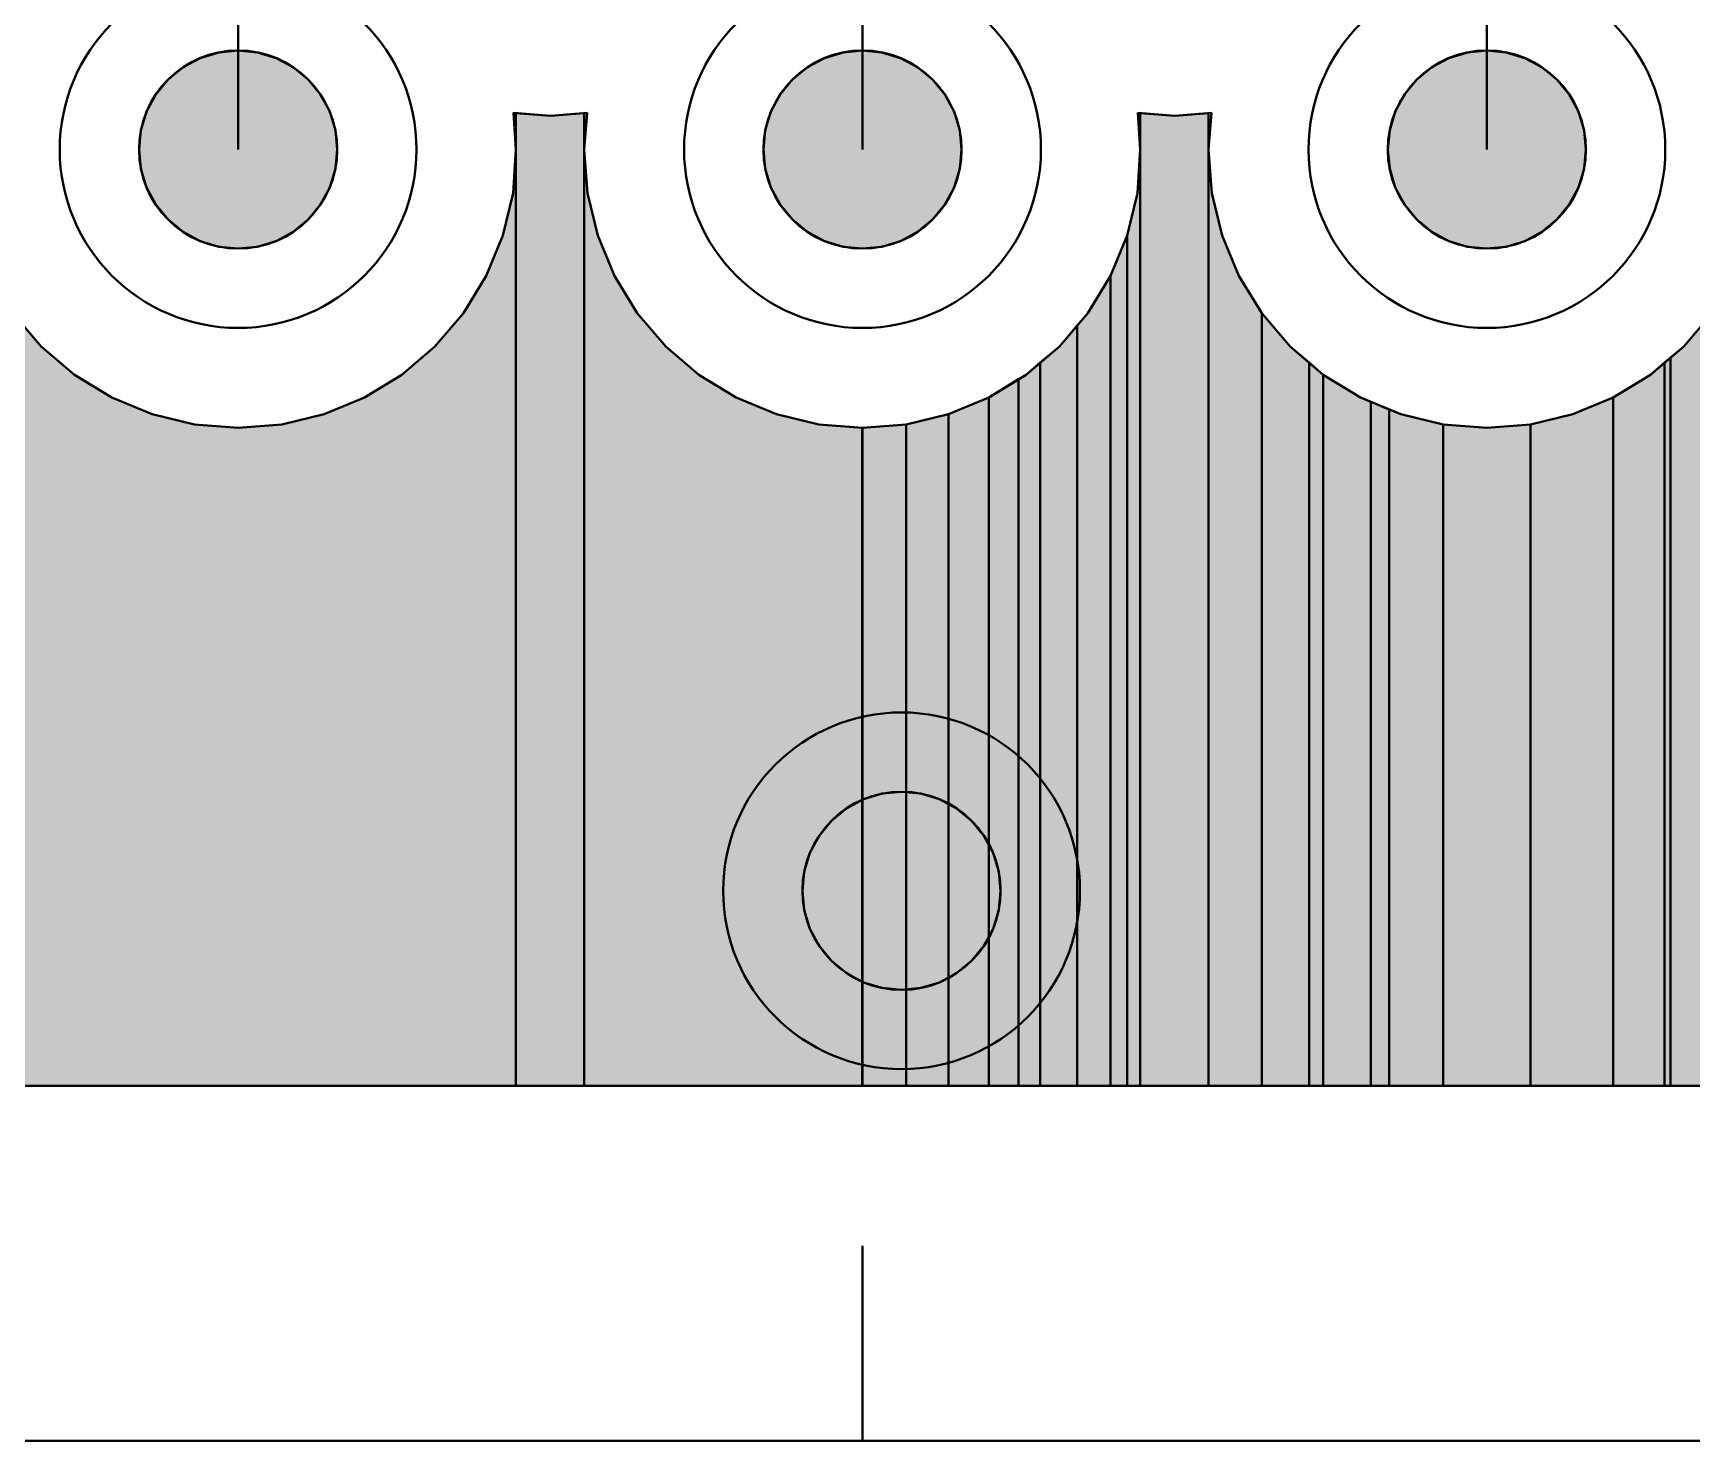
# Model space of a CAD drawing. Header units: millimetres. Extents: x 3.5 to 53, y 2.8 to 30.3.
# Drawn here: x 26.095 to 30.346, y 2.817 to 6.426 of the extents above; entities that cross this region are included whole.
import ezdxf

# ---------------------------------------------------------------- set-up
doc = ezdxf.new("R2010")
doc.units = ezdxf.units.MM
for name, color, linetype in [('bottom_copper', 7, 'Continuous'), ('bottom_silk', 7, 'Continuous'), ('drill_plated', 7, 'Continuous'), ('outline', 7, 'Continuous'), ('top_copper', 7, 'Continuous'), ('top_silk', 7, 'Continuous')]:
    doc.layers.add(name, color=color, linetype=linetype)

# ---------------------------------------------------------------- blocks, each defined once
blk = doc.blocks.new('Block3177')
at = {"layer": 'bottom_copper', "lineweight": 40}
for points in [[(0.5996, 2.4), (0.594, 2.494), (0.5996, 2.4936), (0.5996, 2.4)], [(0.775, 0), (0.5996, 0), (0.5996, 2.4936), (0.6884, 2.4866), (0.775, 2.4934), (0.775, 0)], [(0.775, 2.4), (0.775, 2.4934), (0.7824, 2.494), (0.775, 2.4)], [(0.5996, 0), (0.524, 0), (0.524, 2.0761), (0.5669, 2.1795), (0.593, 2.2884), (0.5996, 2.4), (0.5996, 0)], [(0.9113, 0), (0.775, 0), (0.775, 2.4), (0.7838, 2.2884), (0.8099, 2.1795), (0.8528, 2.0761), (0.9113, 1.9807), (0.9113, 0)], [(0.524, 0), (0.3439, 0), (0.3439, 1.8538), (0.3928, 1.8956), (0.4655, 1.9807), (0.524, 2.0761), (0.524, 0)], [(2.124, 0), (1.9439, 0), (1.9439, 1.8538), (1.9928, 1.8956), (2.0655, 1.9807), (2.124, 2.0761), (2.124, 0)], [(1.0329, 0), (0.9113, 0), (0.9113, 1.9807), (0.984, 1.8956), (1.0329, 1.8538), (1.0329, 0)], [(0.3439, 0), (0.2123, 0), (0.2123, 1.7644), (0.3077, 1.8229), (0.3439, 1.8538), (0.3439, 0)], [(1.1906, 0), (1.0329, 0), (1.0329, 1.8538), (1.0691, 1.8229), (1.1645, 1.7644), (1.1906, 1.7536), (1.1906, 0)], [(1.9439, 0), (1.8123, 0), (1.8123, 1.7644), (1.9077, 1.8229), (1.9439, 1.8538), (1.9439, 0)], [(0.2123, 0), (0, 0), (0, 1.6954), (0.1089, 1.7215), (0.2123, 1.7644), (0.2123, 0)], [(1.3768, 0), (1.1906, 0), (1.1906, 1.7536), (1.2679, 1.7215), (1.3768, 1.6954), (1.3768, 0)], [(1.8123, 0), (1.6, 0), (1.6, 1.6954), (1.7089, 1.7215), (1.8123, 1.7644), (1.8123, 0)], [(0, 0), (-0.1127, 0), (-0.1127, 1.6867), (-0.1116, 1.6866), (0, 1.6954), (0, 0)], [(1.6, 0), (1.3768, 0), (1.3768, 1.6954), (1.4884, 1.6866), (1.6, 1.6954), (1.6, 0)]]:
    blk.add_hatch(color=7, dxfattribs=at).paths.add_polyline_path(points, flags=0)
at = {"layer": 'bottom_copper', "color": 7, "lineweight": 40}
for points in [[(0.5996, 2.4), (0.594, 2.494), (0.5996, 2.4936), (0.5996, 2.4)], [(0.775, 0), (0.5996, 0), (0.5996, 2.4936), (0.6884, 2.4866), (0.775, 2.4934), (0.775, 0)], [(0.775, 2.4), (0.775, 2.4934), (0.7824, 2.494), (0.775, 2.4)], [(0.5996, 0), (0.524, 0), (0.524, 2.0761), (0.5669, 2.1795), (0.593, 2.2884), (0.5996, 2.4), (0.5996, 0)], [(0.9113, 0), (0.775, 0), (0.775, 2.4), (0.7838, 2.2884), (0.8099, 2.1795), (0.8528, 2.0761), (0.9113, 1.9807), (0.9113, 0)], [(0.524, 0), (0.3439, 0), (0.3439, 1.8538), (0.3928, 1.8956), (0.4655, 1.9807), (0.524, 2.0761), (0.524, 0)], [(2.124, 0), (1.9439, 0), (1.9439, 1.8538), (1.9928, 1.8956), (2.0655, 1.9807), (2.124, 2.0761), (2.124, 0)], [(1.0329, 0), (0.9113, 0), (0.9113, 1.9807), (0.984, 1.8956), (1.0329, 1.8538), (1.0329, 0)], [(0.3439, 0), (0.2123, 0), (0.2123, 1.7644), (0.3077, 1.8229), (0.3439, 1.8538), (0.3439, 0)], [(1.1906, 0), (1.0329, 0), (1.0329, 1.8538), (1.0691, 1.8229), (1.1645, 1.7644), (1.1906, 1.7536), (1.1906, 0)], [(1.9439, 0), (1.8123, 0), (1.8123, 1.7644), (1.9077, 1.8229), (1.9439, 1.8538), (1.9439, 0)], [(0.2123, 0), (0, 0), (0, 1.6954), (0.1089, 1.7215), (0.2123, 1.7644), (0.2123, 0)], [(1.3768, 0), (1.1906, 0), (1.1906, 1.7536), (1.2679, 1.7215), (1.3768, 1.6954), (1.3768, 0)], [(1.8123, 0), (1.6, 0), (1.6, 1.6954), (1.7089, 1.7215), (1.8123, 1.7644), (1.8123, 0)], [(0, 0), (-0.1127, 0), (-0.1127, 1.6867), (-0.1116, 1.6866), (0, 1.6954), (0, 0)], [(1.6, 0), (1.3768, 0), (1.3768, 1.6954), (1.4884, 1.6866), (1.6, 1.6954), (1.6, 0)]]:
    blk.add_lwpolyline(points, close=True, dxfattribs=at)
blk = doc.blocks.new('Block3864')
at = {"layer": 'bottom_copper', "lineweight": 40}
for points in [[(0, 2.4), (-0.0056, 2.494), (0, 2.4936), (0, 2.4)], [(0.1754, 0), (0, 0), (0, 2.4936), (0.0887, 2.4866), (0.1754, 2.4934), (0.1754, 0)], [(0.1754, 2.4), (0.1754, 2.4934), (0.1828, 2.494), (0.1754, 2.4)], [(1.6, 2.4), (1.5944, 2.494), (1.6, 2.4936), (1.6, 2.4)], [(1.7754, 0), (1.6, 0), (1.6, 2.4936), (1.6889, 2.4866), (1.7754, 2.4934), (1.7754, 0)], [(1.7754, 2.4), (1.7754, 2.4934), (1.7828, 2.494), (1.7754, 2.4)], [(0, 0), (-1.4112, 0), (-1.4112, 2.2692), (-1.3897, 2.1795), (-1.3468, 2.0761), (-1.2883, 1.9807), (-1.2156, 1.8956), (-1.1305, 1.8229), (-1.0351, 1.7644), (-0.9317, 1.7215), (-0.8228, 1.6954), (-0.7112, 1.6866), (-0.5996, 1.6954), (-0.4907, 1.7215), (-0.3873, 1.7644), (-0.2919, 1.8229), (-0.2068, 1.8956), (-0.1341, 1.9807), (-0.0756, 2.0761), (-0.0327, 2.1795), (-0.0066, 2.2884), (0, 2.4), (0, 0)], [(1.6, 0), (0.1754, 0), (0.1754, 2.4), (0.1842, 2.2884), (0.2103, 2.1795), (0.2532, 2.0761), (0.3117, 1.9807), (0.3844, 1.8956), (0.4695, 1.8229), (0.5649, 1.7644), (0.6683, 1.7215), (0.7772, 1.6954), (0.8888, 1.6866), (1.0004, 1.6954), (1.1093, 1.7215), (1.2127, 1.7644), (1.3081, 1.8229), (1.3932, 1.8956), (1.4659, 1.9807), (1.5244, 2.0761), (1.5673, 2.1795), (1.5934, 2.2884), (1.6, 2.4), (1.6, 0)], [(2.4877, 0), (1.7754, 0), (1.7754, 2.4), (1.7842, 2.2884), (1.8103, 2.1795), (1.8532, 2.0761), (1.9117, 1.9807), (1.9844, 1.8956), (2.0695, 1.8229), (2.1649, 1.7644), (2.2683, 1.7215), (2.3772, 1.6954), (2.4877, 1.6867), (2.4877, 0)]]:
    blk.add_hatch(color=7, dxfattribs=at).paths.add_polyline_path(points, flags=0)
at = {"layer": 'bottom_copper', "color": 7, "lineweight": 40}
for points in [[(0, 2.4), (-0.0056, 2.494), (0, 2.4936), (0, 2.4)], [(0.1754, 0), (0, 0), (0, 2.4936), (0.0887, 2.4866), (0.1754, 2.4934), (0.1754, 0)], [(0.1754, 2.4), (0.1754, 2.4934), (0.1828, 2.494), (0.1754, 2.4)], [(1.6, 2.4), (1.5944, 2.494), (1.6, 2.4936), (1.6, 2.4)], [(1.7754, 0), (1.6, 0), (1.6, 2.4936), (1.6889, 2.4866), (1.7754, 2.4934), (1.7754, 0)], [(1.7754, 2.4), (1.7754, 2.4934), (1.7828, 2.494), (1.7754, 2.4)], [(0, 0), (-1.4112, 0), (-1.4112, 2.2692), (-1.3897, 2.1795), (-1.3468, 2.0761), (-1.2883, 1.9807), (-1.2156, 1.8956), (-1.1305, 1.8229), (-1.0351, 1.7644), (-0.9317, 1.7215), (-0.8228, 1.6954), (-0.7112, 1.6866), (-0.5996, 1.6954), (-0.4907, 1.7215), (-0.3873, 1.7644), (-0.2919, 1.8229), (-0.2068, 1.8956), (-0.1341, 1.9807), (-0.0756, 2.0761), (-0.0327, 2.1795), (-0.0066, 2.2884), (0, 2.4), (0, 0)], [(1.6, 0), (0.1754, 0), (0.1754, 2.4), (0.1842, 2.2884), (0.2103, 2.1795), (0.2532, 2.0761), (0.3117, 1.9807), (0.3844, 1.8956), (0.4695, 1.8229), (0.5649, 1.7644), (0.6683, 1.7215), (0.7772, 1.6954), (0.8888, 1.6866), (1.0004, 1.6954), (1.1093, 1.7215), (1.2127, 1.7644), (1.3081, 1.8229), (1.3932, 1.8956), (1.4659, 1.9807), (1.5244, 2.0761), (1.5673, 2.1795), (1.5934, 2.2884), (1.6, 2.4), (1.6, 0)], [(2.4877, 0), (1.7754, 0), (1.7754, 2.4), (1.7842, 2.2884), (1.8103, 2.1795), (1.8532, 2.0761), (1.9117, 1.9807), (1.9844, 1.8956), (2.0695, 1.8229), (2.1649, 1.7644), (2.2683, 1.7215), (2.3772, 1.6954), (2.4877, 1.6867), (2.4877, 0)]]:
    blk.add_lwpolyline(points, close=True, dxfattribs=at)
blk = doc.blocks.new('Block15967')
at = {"layer": 'top_copper', "lineweight": 40}
for points in [[(0.4907, 2.4), (0.4851, 2.494), (0.4907, 2.4936), (0.4907, 2.4)], [(0.6661, 0), (0.4907, 0), (0.4907, 2.4936), (0.5795, 2.4866), (0.6661, 2.4934), (0.6661, 0)], [(0.6661, 2.4), (0.6661, 2.4934), (0.6735, 2.494), (0.6661, 2.4)], [(0.4907, 0), (0.458, 0), (0.458, 2.1795), (0.4841, 2.2884), (0.4907, 2.4), (0.4907, 0)], [(0.8024, 0), (0.6661, 0), (0.6661, 2.4), (0.6749, 2.2884), (0.701, 2.1795), (0.7439, 2.0761), (0.8024, 1.9807), (0.8024, 0)], [(0.458, 0), (0.3295, 0), (0.3295, 1.949), (0.3566, 1.9807), (0.4151, 2.0761), (0.458, 2.1795), (0.458, 0)], [(2.0151, 0), (1.8498, 0), (1.8498, 1.8665), (1.8839, 1.8956), (1.9566, 1.9807), (2.0151, 2.0761), (2.0151, 0)], [(0.9602, 0), (0.8024, 0), (0.8024, 1.9807), (0.8751, 1.8956), (0.9602, 1.8229), (0.9602, 0)], [(0.3295, 0), (0.1795, 0), (0.1795, 1.8111), (0.1988, 1.8229), (0.2839, 1.8956), (0.3295, 1.949), (0.3295, 0)], [(1.8498, 0), (1.7034, 0), (1.7034, 1.7644), (1.7988, 1.8229), (1.8498, 1.8665), (1.8498, 0)], [(0.1795, 0), (0, 0), (0, 1.7215), (0.1034, 1.7644), (0.1795, 1.8111), (0.1795, 0)], [(1.1295, 0), (0.9602, 0), (0.9602, 1.8229), (1.0556, 1.7644), (1.1295, 1.7337), (1.1295, 0)], [(1.7034, 0), (1.4911, 0), (1.4911, 1.6954), (1.6, 1.7215), (1.7034, 1.7644), (1.7034, 0)], [(0, 0), (-0.2205, 0), (-0.2205, 1.6866), (-0.1089, 1.6954), (0, 1.7215), (0, 0)], [(1.2679, 0), (1.1295, 0), (1.1295, 1.7337), (1.159, 1.7215), (1.2679, 1.6954), (1.2679, 0)], [(1.4911, 0), (1.2679, 0), (1.2679, 1.6954), (1.3795, 1.6866), (1.4911, 1.6954), (1.4911, 0)]]:
    blk.add_hatch(color=7, dxfattribs=at).paths.add_polyline_path(points, flags=0)
at = {"layer": 'top_copper', "color": 7, "lineweight": 40}
for points in [[(0.4907, 2.4), (0.4851, 2.494), (0.4907, 2.4936), (0.4907, 2.4)], [(0.6661, 0), (0.4907, 0), (0.4907, 2.4936), (0.5795, 2.4866), (0.6661, 2.4934), (0.6661, 0)], [(0.6661, 2.4), (0.6661, 2.4934), (0.6735, 2.494), (0.6661, 2.4)], [(0.4907, 0), (0.458, 0), (0.458, 2.1795), (0.4841, 2.2884), (0.4907, 2.4), (0.4907, 0)], [(0.8024, 0), (0.6661, 0), (0.6661, 2.4), (0.6749, 2.2884), (0.701, 2.1795), (0.7439, 2.0761), (0.8024, 1.9807), (0.8024, 0)], [(0.458, 0), (0.3295, 0), (0.3295, 1.949), (0.3566, 1.9807), (0.4151, 2.0761), (0.458, 2.1795), (0.458, 0)], [(2.0151, 0), (1.8498, 0), (1.8498, 1.8665), (1.8839, 1.8956), (1.9566, 1.9807), (2.0151, 2.0761), (2.0151, 0)], [(0.9602, 0), (0.8024, 0), (0.8024, 1.9807), (0.8751, 1.8956), (0.9602, 1.8229), (0.9602, 0)], [(0.3295, 0), (0.1795, 0), (0.1795, 1.8111), (0.1988, 1.8229), (0.2839, 1.8956), (0.3295, 1.949), (0.3295, 0)], [(1.8498, 0), (1.7034, 0), (1.7034, 1.7644), (1.7988, 1.8229), (1.8498, 1.8665), (1.8498, 0)], [(0.1795, 0), (0, 0), (0, 1.7215), (0.1034, 1.7644), (0.1795, 1.8111), (0.1795, 0)], [(1.1295, 0), (0.9602, 0), (0.9602, 1.8229), (1.0556, 1.7644), (1.1295, 1.7337), (1.1295, 0)], [(1.7034, 0), (1.4911, 0), (1.4911, 1.6954), (1.6, 1.7215), (1.7034, 1.7644), (1.7034, 0)], [(0, 0), (-0.2205, 0), (-0.2205, 1.6866), (-0.1089, 1.6954), (0, 1.7215), (0, 0)], [(1.2679, 0), (1.1295, 0), (1.1295, 1.7337), (1.159, 1.7215), (1.2679, 1.6954), (1.2679, 0)], [(1.4911, 0), (1.2679, 0), (1.2679, 1.6954), (1.3795, 1.6866), (1.4911, 1.6954), (1.4911, 0)]]:
    blk.add_lwpolyline(points, close=True, dxfattribs=at)
blk = doc.blocks.new('Block16600')
at = {"layer": 'top_copper', "lineweight": 40}
for points in [[(0, 2.4), (-0.0056, 2.494), (0, 2.4936), (0, 2.4)], [(0.1754, 0), (0, 0), (0, 2.4936), (0.0887, 2.4866), (0.1754, 2.4934), (0.1754, 0)], [(0.1754, 2.4), (0.1754, 2.4934), (0.1828, 2.494), (0.1754, 2.4)], [(1.6, 2.4), (1.5944, 2.494), (1.6, 2.4936), (1.6, 2.4)], [(1.7754, 0), (1.6, 0), (1.6, 2.4936), (1.6889, 2.4866), (1.7754, 2.4934), (1.7754, 0)], [(1.7754, 2.4), (1.7754, 2.4934), (1.7828, 2.494), (1.7754, 2.4)], [(0, 0), (-1.4112, 0), (-1.4112, 2.2692), (-1.3897, 2.1795), (-1.3468, 2.0761), (-1.2883, 1.9807), (-1.2156, 1.8956), (-1.1305, 1.8229), (-1.0351, 1.7644), (-0.9317, 1.7215), (-0.8228, 1.6954), (-0.7112, 1.6866), (-0.5996, 1.6954), (-0.4907, 1.7215), (-0.3873, 1.7644), (-0.2919, 1.8229), (-0.2068, 1.8956), (-0.1341, 1.9807), (-0.0756, 2.0761), (-0.0327, 2.1795), (-0.0066, 2.2884), (0, 2.4), (0, 0)], [(1.6, 0), (0.1754, 0), (0.1754, 2.4), (0.1842, 2.2884), (0.2103, 2.1795), (0.2532, 2.0761), (0.3117, 1.9807), (0.3844, 1.8956), (0.4695, 1.8229), (0.5649, 1.7644), (0.6683, 1.7215), (0.7772, 1.6954), (0.8888, 1.6866), (1.0004, 1.6954), (1.1093, 1.7215), (1.2127, 1.7644), (1.3081, 1.8229), (1.3932, 1.8956), (1.4659, 1.9807), (1.5244, 2.0761), (1.5673, 2.1795), (1.5934, 2.2884), (1.6, 2.4), (1.6, 0)], [(2.4888, 0), (1.7754, 0), (1.7754, 2.4), (1.7842, 2.2884), (1.8103, 2.1795), (1.8532, 2.0761), (1.9117, 1.9807), (1.9844, 1.8956), (2.0695, 1.8229), (2.1649, 1.7644), (2.2683, 1.7215), (2.3772, 1.6954), (2.4888, 1.6866), (2.4888, 0)]]:
    blk.add_hatch(color=7, dxfattribs=at).paths.add_polyline_path(points, flags=0)
at = {"layer": 'top_copper', "color": 7, "lineweight": 40}
for points in [[(0, 2.4), (-0.0056, 2.494), (0, 2.4936), (0, 2.4)], [(0.1754, 0), (0, 0), (0, 2.4936), (0.0887, 2.4866), (0.1754, 2.4934), (0.1754, 0)], [(0.1754, 2.4), (0.1754, 2.4934), (0.1828, 2.494), (0.1754, 2.4)], [(1.6, 2.4), (1.5944, 2.494), (1.6, 2.4936), (1.6, 2.4)], [(1.7754, 0), (1.6, 0), (1.6, 2.4936), (1.6889, 2.4866), (1.7754, 2.4934), (1.7754, 0)], [(1.7754, 2.4), (1.7754, 2.4934), (1.7828, 2.494), (1.7754, 2.4)], [(0, 0), (-1.4112, 0), (-1.4112, 2.2692), (-1.3897, 2.1795), (-1.3468, 2.0761), (-1.2883, 1.9807), (-1.2156, 1.8956), (-1.1305, 1.8229), (-1.0351, 1.7644), (-0.9317, 1.7215), (-0.8228, 1.6954), (-0.7112, 1.6866), (-0.5996, 1.6954), (-0.4907, 1.7215), (-0.3873, 1.7644), (-0.2919, 1.8229), (-0.2068, 1.8956), (-0.1341, 1.9807), (-0.0756, 2.0761), (-0.0327, 2.1795), (-0.0066, 2.2884), (0, 2.4), (0, 0)], [(1.6, 0), (0.1754, 0), (0.1754, 2.4), (0.1842, 2.2884), (0.2103, 2.1795), (0.2532, 2.0761), (0.3117, 1.9807), (0.3844, 1.8956), (0.4695, 1.8229), (0.5649, 1.7644), (0.6683, 1.7215), (0.7772, 1.6954), (0.8888, 1.6866), (1.0004, 1.6954), (1.1093, 1.7215), (1.2127, 1.7644), (1.3081, 1.8229), (1.3932, 1.8956), (1.4659, 1.9807), (1.5244, 2.0761), (1.5673, 2.1795), (1.5934, 2.2884), (1.6, 2.4), (1.6, 0)], [(2.4888, 0), (1.7754, 0), (1.7754, 2.4), (1.7842, 2.2884), (1.8103, 2.1795), (1.8532, 2.0761), (1.9117, 1.9807), (1.9844, 1.8956), (2.0695, 1.8229), (2.1649, 1.7644), (2.2683, 1.7215), (2.3772, 1.6954), (2.4888, 1.6866), (2.4888, 0)]]:
    blk.add_lwpolyline(points, close=True, dxfattribs=at)

msp = doc.modelspace()

# ---------------------------------------------------------------- hatches: boundary and pattern name
at = {"layer": 'bottom_copper', "lineweight": 40}
for points in [[(26.8694, 6.0775), (26.855, 6.0299), (26.8315, 5.986), (26.7999, 5.9475), (26.7614, 5.9159), (26.7175, 5.8924), (26.6699, 5.878), (26.6203, 5.8731), (26.5707, 5.878), (26.5231, 5.8924), (26.4792, 5.9159), (26.4407, 5.9475), (26.4091, 5.986), (26.3856, 6.0299), (26.3712, 6.0775), (26.3663, 6.1271), (26.3712, 6.1767), (26.3856, 6.2243), (26.4091, 6.2682), (26.4407, 6.3067), (26.4792, 6.3383), (26.5231, 6.3618), (26.5707, 6.3762), (26.6203, 6.3811), (26.6699, 6.3762), (26.7175, 6.3618), (26.7614, 6.3383), (26.7999, 6.3067), (26.8315, 6.2682), (26.855, 6.2243), (26.8694, 6.1767), (26.8743, 6.1271), (26.8694, 6.0775)], [(28.4694, 6.0775), (28.455, 6.0299), (28.4315, 5.986), (28.3999, 5.9475), (28.3614, 5.9159), (28.3175, 5.8924), (28.2699, 5.878), (28.2203, 5.8731), (28.1707, 5.878), (28.1231, 5.8924), (28.0792, 5.9159), (28.0407, 5.9475), (28.0091, 5.986), (27.9856, 6.0299), (27.9712, 6.0775), (27.9663, 6.1271), (27.9712, 6.1767), (27.9856, 6.2243), (28.0091, 6.2682), (28.0407, 6.3067), (28.0792, 6.3383), (28.1231, 6.3618), (28.1707, 6.3762), (28.2203, 6.3811), (28.2699, 6.3762), (28.3175, 6.3618), (28.3614, 6.3383), (28.3999, 6.3067), (28.4315, 6.2682), (28.455, 6.2243), (28.4694, 6.1767), (28.4743, 6.1271), (28.4694, 6.0775)], [(30.0694, 6.0775), (30.055, 6.0299), (30.0315, 5.986), (29.9999, 5.9475), (29.9614, 5.9159), (29.9175, 5.8924), (29.8699, 5.878), (29.8203, 5.8731), (29.7707, 5.878), (29.7231, 5.8924), (29.6792, 5.9159), (29.6407, 5.9475), (29.6091, 5.986), (29.5856, 6.0299), (29.5712, 6.0775), (29.5663, 6.1271), (29.5712, 6.1767), (29.5856, 6.2243), (29.6091, 6.2682), (29.6407, 6.3067), (29.6792, 6.3383), (29.7231, 6.3618), (29.7707, 6.3762), (29.8203, 6.3811), (29.8699, 6.3762), (29.9175, 6.3618), (29.9614, 6.3383), (29.9999, 6.3067), (30.0315, 6.2682), (30.055, 6.2243), (30.0694, 6.1767), (30.0743, 6.1271), (30.0694, 6.0775)], [(28.5694, 4.1775), (28.555, 4.1299), (28.5315, 4.086), (28.4999, 4.0475), (28.4614, 4.0159), (28.4175, 3.9924), (28.3699, 3.978), (28.3203, 3.9731), (28.2707, 3.978), (28.2231, 3.9924), (28.1792, 4.0159), (28.1407, 4.0475), (28.1091, 4.086), (28.0856, 4.1299), (28.0712, 4.1775), (28.0663, 4.2271), (28.0712, 4.2767), (28.0856, 4.3243), (28.1091, 4.3682), (28.1407, 4.4067), (28.1792, 4.4383), (28.2231, 4.4618), (28.2707, 4.4762), (28.3203, 4.4811), (28.3699, 4.4762), (28.4175, 4.4618), (28.4614, 4.4383), (28.4999, 4.4067), (28.5315, 4.3682), (28.555, 4.3243), (28.5694, 4.2767), (28.5743, 4.2271), (28.5694, 4.1775)]]:
    msp.add_hatch(color=7, dxfattribs=at).paths.add_polyline_path(points, flags=0)
at = {"layer": 'drill_plated', "lineweight": 40}
for points in [[(26.8694, 6.0775), (26.855, 6.0299), (26.8315, 5.986), (26.7999, 5.9475), (26.7614, 5.9159), (26.7175, 5.8924), (26.6699, 5.878), (26.6203, 5.8731), (26.5707, 5.878), (26.5231, 5.8924), (26.4792, 5.9159), (26.4407, 5.9475), (26.4091, 5.986), (26.3856, 6.0299), (26.3712, 6.0775), (26.3663, 6.1271), (26.3712, 6.1767), (26.3856, 6.2243), (26.4091, 6.2682), (26.4407, 6.3067), (26.4792, 6.3383), (26.5231, 6.3618), (26.5707, 6.3762), (26.6203, 6.3811), (26.6699, 6.3762), (26.7175, 6.3618), (26.7614, 6.3383), (26.7999, 6.3067), (26.8315, 6.2682), (26.855, 6.2243), (26.8694, 6.1767), (26.8743, 6.1271), (26.8694, 6.0775)], [(28.4694, 6.0775), (28.455, 6.0299), (28.4315, 5.986), (28.3999, 5.9475), (28.3614, 5.9159), (28.3175, 5.8924), (28.2699, 5.878), (28.2203, 5.8731), (28.1707, 5.878), (28.1231, 5.8924), (28.0792, 5.9159), (28.0407, 5.9475), (28.0091, 5.986), (27.9856, 6.0299), (27.9712, 6.0775), (27.9663, 6.1271), (27.9712, 6.1767), (27.9856, 6.2243), (28.0091, 6.2682), (28.0407, 6.3067), (28.0792, 6.3383), (28.1231, 6.3618), (28.1707, 6.3762), (28.2203, 6.3811), (28.2699, 6.3762), (28.3175, 6.3618), (28.3614, 6.3383), (28.3999, 6.3067), (28.4315, 6.2682), (28.455, 6.2243), (28.4694, 6.1767), (28.4743, 6.1271), (28.4694, 6.0775)], [(30.0694, 6.0775), (30.055, 6.0299), (30.0315, 5.986), (29.9999, 5.9475), (29.9614, 5.9159), (29.9175, 5.8924), (29.8699, 5.878), (29.8203, 5.8731), (29.7707, 5.878), (29.7231, 5.8924), (29.6792, 5.9159), (29.6407, 5.9475), (29.6091, 5.986), (29.5856, 6.0299), (29.5712, 6.0775), (29.5663, 6.1271), (29.5712, 6.1767), (29.5856, 6.2243), (29.6091, 6.2682), (29.6407, 6.3067), (29.6792, 6.3383), (29.7231, 6.3618), (29.7707, 6.3762), (29.8203, 6.3811), (29.8699, 6.3762), (29.9175, 6.3618), (29.9614, 6.3383), (29.9999, 6.3067), (30.0315, 6.2682), (30.055, 6.2243), (30.0694, 6.1767), (30.0743, 6.1271), (30.0694, 6.0775)], [(28.5694, 4.1775), (28.555, 4.1299), (28.5315, 4.086), (28.4999, 4.0475), (28.4614, 4.0159), (28.4175, 3.9924), (28.3699, 3.978), (28.3203, 3.9731), (28.2707, 3.978), (28.2231, 3.9924), (28.1792, 4.0159), (28.1407, 4.0475), (28.1091, 4.086), (28.0856, 4.1299), (28.0712, 4.1775), (28.0663, 4.2271), (28.0712, 4.2767), (28.0856, 4.3243), (28.1091, 4.3682), (28.1407, 4.4067), (28.1792, 4.4383), (28.2231, 4.4618), (28.2707, 4.4762), (28.3203, 4.4811), (28.3699, 4.4762), (28.4175, 4.4618), (28.4614, 4.4383), (28.4999, 4.4067), (28.5315, 4.3682), (28.555, 4.3243), (28.5694, 4.2767), (28.5743, 4.2271), (28.5694, 4.1775)]]:
    msp.add_hatch(color=7, dxfattribs=at).paths.add_polyline_path(points, flags=0)
at = {"layer": 'top_copper', "lineweight": 40}
for points in [[(26.8694, 6.0775), (26.855, 6.0299), (26.8315, 5.986), (26.7999, 5.9475), (26.7614, 5.9159), (26.7175, 5.8924), (26.6699, 5.878), (26.6203, 5.8731), (26.5707, 5.878), (26.5231, 5.8924), (26.4792, 5.9159), (26.4407, 5.9475), (26.4091, 5.986), (26.3856, 6.0299), (26.3712, 6.0775), (26.3663, 6.1271), (26.3712, 6.1767), (26.3856, 6.2243), (26.4091, 6.2682), (26.4407, 6.3067), (26.4792, 6.3383), (26.5231, 6.3618), (26.5707, 6.3762), (26.6203, 6.3811), (26.6699, 6.3762), (26.7175, 6.3618), (26.7614, 6.3383), (26.7999, 6.3067), (26.8315, 6.2682), (26.855, 6.2243), (26.8694, 6.1767), (26.8743, 6.1271), (26.8694, 6.0775)], [(28.4694, 6.0775), (28.455, 6.0299), (28.4315, 5.986), (28.3999, 5.9475), (28.3614, 5.9159), (28.3175, 5.8924), (28.2699, 5.878), (28.2203, 5.8731), (28.1707, 5.878), (28.1231, 5.8924), (28.0792, 5.9159), (28.0407, 5.9475), (28.0091, 5.986), (27.9856, 6.0299), (27.9712, 6.0775), (27.9663, 6.1271), (27.9712, 6.1767), (27.9856, 6.2243), (28.0091, 6.2682), (28.0407, 6.3067), (28.0792, 6.3383), (28.1231, 6.3618), (28.1707, 6.3762), (28.2203, 6.3811), (28.2699, 6.3762), (28.3175, 6.3618), (28.3614, 6.3383), (28.3999, 6.3067), (28.4315, 6.2682), (28.455, 6.2243), (28.4694, 6.1767), (28.4743, 6.1271), (28.4694, 6.0775)], [(30.0694, 6.0775), (30.055, 6.0299), (30.0315, 5.986), (29.9999, 5.9475), (29.9614, 5.9159), (29.9175, 5.8924), (29.8699, 5.878), (29.8203, 5.8731), (29.7707, 5.878), (29.7231, 5.8924), (29.6792, 5.9159), (29.6407, 5.9475), (29.6091, 5.986), (29.5856, 6.0299), (29.5712, 6.0775), (29.5663, 6.1271), (29.5712, 6.1767), (29.5856, 6.2243), (29.6091, 6.2682), (29.6407, 6.3067), (29.6792, 6.3383), (29.7231, 6.3618), (29.7707, 6.3762), (29.8203, 6.3811), (29.8699, 6.3762), (29.9175, 6.3618), (29.9614, 6.3383), (29.9999, 6.3067), (30.0315, 6.2682), (30.055, 6.2243), (30.0694, 6.1767), (30.0743, 6.1271), (30.0694, 6.0775)], [(28.5694, 4.1775), (28.555, 4.1299), (28.5315, 4.086), (28.4999, 4.0475), (28.4614, 4.0159), (28.4175, 3.9924), (28.3699, 3.978), (28.3203, 3.9731), (28.2707, 3.978), (28.2231, 3.9924), (28.1792, 4.0159), (28.1407, 4.0475), (28.1091, 4.086), (28.0856, 4.1299), (28.0712, 4.1775), (28.0663, 4.2271), (28.0712, 4.2767), (28.0856, 4.3243), (28.1091, 4.3682), (28.1407, 4.4067), (28.1792, 4.4383), (28.2231, 4.4618), (28.2707, 4.4762), (28.3203, 4.4811), (28.3699, 4.4762), (28.4175, 4.4618), (28.4614, 4.4383), (28.4999, 4.4067), (28.5315, 4.3682), (28.555, 4.3243), (28.5694, 4.2767), (28.5743, 4.2271), (28.5694, 4.1775)]]:
    msp.add_hatch(color=7, dxfattribs=at).paths.add_polyline_path(points, flags=0)

# ---------------------------------------------------------------- linework, layer by layer
at = {"layer": 'bottom_copper', "color": 7, "lineweight": 40}
for p, q in [((26.6203, 8.527), (26.6203, 6.1271)), ((28.2203, 8.527), (28.2203, 6.1271)), ((29.8203, 8.527), (29.8203, 6.1271)), ((27.3315, 6.1271), (27.3259, 6.2211)), ((27.3259, 6.2211), (27.4204, 6.2137)), ((27.4204, 6.2137), (27.5143, 6.2211)), ((27.5143, 6.2211), (27.5069, 6.1271)), ((28.9315, 6.1271), (28.9259, 6.2211)), ((28.9259, 6.2211), (29.0203, 6.2137)), ((29.0203, 6.2137), (29.1143, 6.2211)), ((29.1143, 6.2211), (29.1069, 6.1271)), ((27.3249, 6.0155), (27.3315, 6.1271)), ((27.5069, 6.1271), (27.5157, 6.0155)), ((28.9249, 6.0155), (28.9315, 6.1271)), ((29.1069, 6.1271), (29.1157, 6.0155)), ((27.2988, 5.9066), (27.3249, 6.0155)), ((27.5157, 6.0155), (27.5418, 5.9066)), ((28.8988, 5.9066), (28.9249, 6.0155)), ((29.1157, 6.0155), (29.1418, 5.9066)), ((27.2559, 5.8032), (27.2988, 5.9066)), ((27.5418, 5.9066), (27.5847, 5.8032)), ((28.8559, 5.8032), (28.8988, 5.9066)), ((29.1418, 5.9066), (29.1847, 5.8032)), ((27.1974, 5.7078), (27.2559, 5.8032)), ((27.5847, 5.8032), (27.6432, 5.7078)), ((28.7974, 5.7078), (28.8559, 5.8032)), ((29.1847, 5.8032), (29.2432, 5.7078)), ((26.0432, 5.7078), (26.1159, 5.6227)), ((27.1247, 5.6227), (27.1974, 5.7078)), ((27.6432, 5.7078), (27.7159, 5.6227)), ((28.7247, 5.6227), (28.7974, 5.7078)), ((29.2432, 5.7078), (29.3159, 5.6227)), ((30.3247, 5.6227), (30.3974, 5.7078)), ((26.1159, 5.6227), (26.201, 5.55)), ((27.0396, 5.55), (27.1247, 5.6227)), ((27.7159, 5.6227), (27.801, 5.55)), ((28.6396, 5.55), (28.7247, 5.6227)), ((29.3159, 5.6227), (29.401, 5.55)), ((30.2396, 5.55), (30.3247, 5.6227)), ((26.201, 5.55), (26.2964, 5.4915)), ((26.9442, 5.4915), (27.0396, 5.55)), ((27.801, 5.55), (27.8964, 5.4915)), ((28.5442, 5.4915), (28.6396, 5.55)), ((29.401, 5.55), (29.4964, 5.4915)), ((30.1442, 5.4915), (30.2396, 5.55)), ((26.2964, 5.4915), (26.3998, 5.4486)), ((26.8408, 5.4486), (26.9442, 5.4915)), ((27.8964, 5.4915), (27.9998, 5.4486)), ((28.4408, 5.4486), (28.5442, 5.4915)), ((29.4964, 5.4915), (29.5998, 5.4486)), ((30.0408, 5.4486), (30.1442, 5.4915)), ((26.3998, 5.4486), (26.5087, 5.4225)), ((26.7319, 5.4225), (26.8408, 5.4486)), ((27.9998, 5.4486), (28.1087, 5.4225)), ((28.3319, 5.4225), (28.4408, 5.4486)), ((29.5998, 5.4486), (29.7087, 5.4225)), ((29.9319, 5.4225), (30.0408, 5.4486)), ((26.5087, 5.4225), (26.6203, 5.4137)), ((26.6203, 5.4137), (26.7319, 5.4225)), ((28.1087, 5.4225), (28.2192, 5.4138)), ((28.2192, 3.7271), (28.2192, 5.4138)), ((28.2192, 5.4138), (28.2203, 5.4137)), ((28.2192, 5.4138), (28.2192, 3.7271)), ((28.2203, 5.4137), (28.3319, 5.4225)), ((29.7087, 5.4225), (29.8203, 5.4137)), ((29.8203, 5.4137), (29.9319, 5.4225)), ((28.2192, 3.7271), (24.3203, 3.7271)), ((51.8203, 3.7271), (28.2192, 3.7271))]:
    msp.add_line(p, q, dxfattribs=at)
for points in [[(26.8694, 6.0775), (26.855, 6.0299), (26.8315, 5.986), (26.7999, 5.9475), (26.7614, 5.9159), (26.7175, 5.8924), (26.6699, 5.878), (26.6203, 5.8731), (26.5707, 5.878), (26.5231, 5.8924), (26.4792, 5.9159), (26.4407, 5.9475), (26.4091, 5.986), (26.3856, 6.0299), (26.3712, 6.0775), (26.3663, 6.1271), (26.3712, 6.1767), (26.3856, 6.2243), (26.4091, 6.2682), (26.4407, 6.3067), (26.4792, 6.3383), (26.5231, 6.3618), (26.5707, 6.3762), (26.6203, 6.3811), (26.6699, 6.3762), (26.7175, 6.3618), (26.7614, 6.3383), (26.7999, 6.3067), (26.8315, 6.2682), (26.855, 6.2243), (26.8694, 6.1767), (26.8743, 6.1271), (26.8694, 6.0775)], [(28.4694, 6.0775), (28.455, 6.0299), (28.4315, 5.986), (28.3999, 5.9475), (28.3614, 5.9159), (28.3175, 5.8924), (28.2699, 5.878), (28.2203, 5.8731), (28.1707, 5.878), (28.1231, 5.8924), (28.0792, 5.9159), (28.0407, 5.9475), (28.0091, 5.986), (27.9856, 6.0299), (27.9712, 6.0775), (27.9663, 6.1271), (27.9712, 6.1767), (27.9856, 6.2243), (28.0091, 6.2682), (28.0407, 6.3067), (28.0792, 6.3383), (28.1231, 6.3618), (28.1707, 6.3762), (28.2203, 6.3811), (28.2699, 6.3762), (28.3175, 6.3618), (28.3614, 6.3383), (28.3999, 6.3067), (28.4315, 6.2682), (28.455, 6.2243), (28.4694, 6.1767), (28.4743, 6.1271), (28.4694, 6.0775)], [(30.0694, 6.0775), (30.055, 6.0299), (30.0315, 5.986), (29.9999, 5.9475), (29.9614, 5.9159), (29.9175, 5.8924), (29.8699, 5.878), (29.8203, 5.8731), (29.7707, 5.878), (29.7231, 5.8924), (29.6792, 5.9159), (29.6407, 5.9475), (29.6091, 5.986), (29.5856, 6.0299), (29.5712, 6.0775), (29.5663, 6.1271), (29.5712, 6.1767), (29.5856, 6.2243), (29.6091, 6.2682), (29.6407, 6.3067), (29.6792, 6.3383), (29.7231, 6.3618), (29.7707, 6.3762), (29.8203, 6.3811), (29.8699, 6.3762), (29.9175, 6.3618), (29.9614, 6.3383), (29.9999, 6.3067), (30.0315, 6.2682), (30.055, 6.2243), (30.0694, 6.1767), (30.0743, 6.1271), (30.0694, 6.0775)], [(28.5694, 4.1775), (28.555, 4.1299), (28.5315, 4.086), (28.4999, 4.0475), (28.4614, 4.0159), (28.4175, 3.9924), (28.3699, 3.978), (28.3203, 3.9731), (28.2707, 3.978), (28.2231, 3.9924), (28.1792, 4.0159), (28.1407, 4.0475), (28.1091, 4.086), (28.0856, 4.1299), (28.0712, 4.1775), (28.0663, 4.2271), (28.0712, 4.2767), (28.0856, 4.3243), (28.1091, 4.3682), (28.1407, 4.4067), (28.1792, 4.4383), (28.2231, 4.4618), (28.2707, 4.4762), (28.3203, 4.4811), (28.3699, 4.4762), (28.4175, 4.4618), (28.4614, 4.4383), (28.4999, 4.4067), (28.5315, 4.3682), (28.555, 4.3243), (28.5694, 4.2767), (28.5743, 4.2271), (28.5694, 4.1775)]]:
    msp.add_lwpolyline(points, close=True, dxfattribs=at)
for centre, major_axis in [((26.6203, 6.1271), (0.4572, 0)), ((28.2203, 6.1271), (0.4572, 0)), ((29.8203, 6.1271), (0.4572, 0)), ((26.6203, 6.1271), (0.254, 0)), ((28.2203, 6.1271), (0.254, 0)), ((29.8203, 6.1271), (0.254, 0)), ((28.3203, 4.2271), (0.4572, 0)), ((28.3203, 4.2271), (0.254, 0))]:
    msp.add_ellipse(centre, major_axis=major_axis, ratio=1, dxfattribs=at)
at = {"layer": 'bottom_silk', "color": 7, "lineweight": 40}
msp.add_line((3.4703, 2.8172), (52.9703, 2.8172), dxfattribs=at)
at = {"layer": 'drill_plated', "color": 7, "lineweight": 40}
for points in [[(26.8694, 6.0775), (26.855, 6.0299), (26.8315, 5.986), (26.7999, 5.9475), (26.7614, 5.9159), (26.7175, 5.8924), (26.6699, 5.878), (26.6203, 5.8731), (26.5707, 5.878), (26.5231, 5.8924), (26.4792, 5.9159), (26.4407, 5.9475), (26.4091, 5.986), (26.3856, 6.0299), (26.3712, 6.0775), (26.3663, 6.1271), (26.3712, 6.1767), (26.3856, 6.2243), (26.4091, 6.2682), (26.4407, 6.3067), (26.4792, 6.3383), (26.5231, 6.3618), (26.5707, 6.3762), (26.6203, 6.3811), (26.6699, 6.3762), (26.7175, 6.3618), (26.7614, 6.3383), (26.7999, 6.3067), (26.8315, 6.2682), (26.855, 6.2243), (26.8694, 6.1767), (26.8743, 6.1271), (26.8694, 6.0775)], [(28.4694, 6.0775), (28.455, 6.0299), (28.4315, 5.986), (28.3999, 5.9475), (28.3614, 5.9159), (28.3175, 5.8924), (28.2699, 5.878), (28.2203, 5.8731), (28.1707, 5.878), (28.1231, 5.8924), (28.0792, 5.9159), (28.0407, 5.9475), (28.0091, 5.986), (27.9856, 6.0299), (27.9712, 6.0775), (27.9663, 6.1271), (27.9712, 6.1767), (27.9856, 6.2243), (28.0091, 6.2682), (28.0407, 6.3067), (28.0792, 6.3383), (28.1231, 6.3618), (28.1707, 6.3762), (28.2203, 6.3811), (28.2699, 6.3762), (28.3175, 6.3618), (28.3614, 6.3383), (28.3999, 6.3067), (28.4315, 6.2682), (28.455, 6.2243), (28.4694, 6.1767), (28.4743, 6.1271), (28.4694, 6.0775)], [(30.0694, 6.0775), (30.055, 6.0299), (30.0315, 5.986), (29.9999, 5.9475), (29.9614, 5.9159), (29.9175, 5.8924), (29.8699, 5.878), (29.8203, 5.8731), (29.7707, 5.878), (29.7231, 5.8924), (29.6792, 5.9159), (29.6407, 5.9475), (29.6091, 5.986), (29.5856, 6.0299), (29.5712, 6.0775), (29.5663, 6.1271), (29.5712, 6.1767), (29.5856, 6.2243), (29.6091, 6.2682), (29.6407, 6.3067), (29.6792, 6.3383), (29.7231, 6.3618), (29.7707, 6.3762), (29.8203, 6.3811), (29.8699, 6.3762), (29.9175, 6.3618), (29.9614, 6.3383), (29.9999, 6.3067), (30.0315, 6.2682), (30.055, 6.2243), (30.0694, 6.1767), (30.0743, 6.1271), (30.0694, 6.0775)], [(28.5694, 4.1775), (28.555, 4.1299), (28.5315, 4.086), (28.4999, 4.0475), (28.4614, 4.0159), (28.4175, 3.9924), (28.3699, 3.978), (28.3203, 3.9731), (28.2707, 3.978), (28.2231, 3.9924), (28.1792, 4.0159), (28.1407, 4.0475), (28.1091, 4.086), (28.0856, 4.1299), (28.0712, 4.1775), (28.0663, 4.2271), (28.0712, 4.2767), (28.0856, 4.3243), (28.1091, 4.3682), (28.1407, 4.4067), (28.1792, 4.4383), (28.2231, 4.4618), (28.2707, 4.4762), (28.3203, 4.4811), (28.3699, 4.4762), (28.4175, 4.4618), (28.4614, 4.4383), (28.4999, 4.4067), (28.5315, 4.3682), (28.555, 4.3243), (28.5694, 4.2767), (28.5743, 4.2271), (28.5694, 4.1775)]]:
    msp.add_lwpolyline(points, close=True, dxfattribs=at)
for centre in [(26.6203, 6.1271), (28.2203, 6.1271), (29.8203, 6.1271), (28.3203, 4.2271)]:
    msp.add_ellipse(centre, major_axis=(0.254, 0), ratio=1, dxfattribs=at)
at = {"layer": 'outline', "color": 7, "lineweight": 40}
msp.add_line((52.9703, 2.8172), (3.4703, 2.8172), dxfattribs=at)
at = {"layer": 'top_copper', "color": 7, "lineweight": 40}
for p, q in [((26.6203, 10.5771), (26.6203, 6.1271)), ((28.2203, 10.5771), (28.2203, 6.1271)), ((29.8203, 10.5771), (29.8203, 6.1271)), ((27.3315, 6.1271), (27.3259, 6.2211)), ((27.3259, 6.2211), (27.4204, 6.2137)), ((27.4204, 6.2137), (27.5143, 6.2211)), ((27.5143, 6.2211), (27.5069, 6.1271)), ((28.9315, 6.1271), (28.9259, 6.2211)), ((28.9259, 6.2211), (29.0203, 6.2137)), ((29.0203, 6.2137), (29.1143, 6.2211)), ((29.1143, 6.2211), (29.1069, 6.1271)), ((27.3249, 6.0155), (27.3315, 6.1271)), ((27.5069, 6.1271), (27.5157, 6.0155)), ((28.9249, 6.0155), (28.9315, 6.1271)), ((29.1069, 6.1271), (29.1157, 6.0155)), ((27.2988, 5.9066), (27.3249, 6.0155)), ((27.5157, 6.0155), (27.5418, 5.9066)), ((28.8988, 5.9066), (28.9249, 6.0155)), ((29.1157, 6.0155), (29.1418, 5.9066)), ((27.2559, 5.8032), (27.2988, 5.9066)), ((27.5418, 5.9066), (27.5847, 5.8032)), ((28.8559, 5.8032), (28.8988, 5.9066)), ((29.1418, 5.9066), (29.1847, 5.8032)), ((27.1974, 5.7078), (27.2559, 5.8032)), ((27.5847, 5.8032), (27.6432, 5.7078)), ((28.7974, 5.7078), (28.8559, 5.8032)), ((29.1847, 5.8032), (29.2432, 5.7078)), ((26.0432, 5.7078), (26.1159, 5.6227)), ((27.1247, 5.6227), (27.1974, 5.7078)), ((27.6432, 5.7078), (27.7159, 5.6227)), ((28.7247, 5.6227), (28.7974, 5.7078)), ((29.2432, 5.7078), (29.3159, 5.6227)), ((30.3247, 5.6227), (30.3974, 5.7078)), ((26.1159, 5.6227), (26.201, 5.55)), ((27.0396, 5.55), (27.1247, 5.6227)), ((27.7159, 5.6227), (27.801, 5.55)), ((28.6396, 5.55), (28.7247, 5.6227)), ((29.3159, 5.6227), (29.401, 5.55)), ((30.2396, 5.55), (30.3247, 5.6227)), ((26.201, 5.55), (26.2964, 5.4915)), ((26.9442, 5.4915), (27.0396, 5.55)), ((27.801, 5.55), (27.8964, 5.4915)), ((28.5442, 5.4915), (28.6396, 5.55)), ((29.401, 5.55), (29.4964, 5.4915)), ((30.1442, 5.4915), (30.2396, 5.55)), ((26.2964, 5.4915), (26.3998, 5.4486)), ((26.8408, 5.4486), (26.9442, 5.4915)), ((27.8964, 5.4915), (27.9998, 5.4486)), ((28.4408, 5.4486), (28.5442, 5.4915)), ((29.4964, 5.4915), (29.5998, 5.4486)), ((30.0408, 5.4486), (30.1442, 5.4915)), ((26.3998, 5.4486), (26.5087, 5.4225)), ((26.7319, 5.4225), (26.8408, 5.4486)), ((27.9998, 5.4486), (28.1087, 5.4225)), ((28.3319, 5.4225), (28.4408, 5.4486)), ((29.5998, 5.4486), (29.7087, 5.4225)), ((29.9319, 5.4225), (30.0408, 5.4486)), ((26.5087, 5.4225), (26.6203, 5.4137)), ((26.6203, 5.4137), (26.7319, 5.4225)), ((28.1087, 5.4225), (28.2203, 5.4137)), ((28.2203, 5.4137), (28.3319, 5.4225)), ((28.2203, 3.7271), (28.2203, 5.4137)), ((28.2203, 5.4137), (28.2203, 3.7271)), ((29.7087, 5.4225), (29.8203, 5.4137)), ((29.8203, 5.4137), (29.9319, 5.4225)), ((28.2203, 3.7271), (24.3203, 3.7271)), ((51.8203, 3.7271), (28.2203, 3.7271))]:
    msp.add_line(p, q, dxfattribs=at)
for points in [[(26.8694, 6.0775), (26.855, 6.0299), (26.8315, 5.986), (26.7999, 5.9475), (26.7614, 5.9159), (26.7175, 5.8924), (26.6699, 5.878), (26.6203, 5.8731), (26.5707, 5.878), (26.5231, 5.8924), (26.4792, 5.9159), (26.4407, 5.9475), (26.4091, 5.986), (26.3856, 6.0299), (26.3712, 6.0775), (26.3663, 6.1271), (26.3712, 6.1767), (26.3856, 6.2243), (26.4091, 6.2682), (26.4407, 6.3067), (26.4792, 6.3383), (26.5231, 6.3618), (26.5707, 6.3762), (26.6203, 6.3811), (26.6699, 6.3762), (26.7175, 6.3618), (26.7614, 6.3383), (26.7999, 6.3067), (26.8315, 6.2682), (26.855, 6.2243), (26.8694, 6.1767), (26.8743, 6.1271), (26.8694, 6.0775)], [(28.4694, 6.0775), (28.455, 6.0299), (28.4315, 5.986), (28.3999, 5.9475), (28.3614, 5.9159), (28.3175, 5.8924), (28.2699, 5.878), (28.2203, 5.8731), (28.1707, 5.878), (28.1231, 5.8924), (28.0792, 5.9159), (28.0407, 5.9475), (28.0091, 5.986), (27.9856, 6.0299), (27.9712, 6.0775), (27.9663, 6.1271), (27.9712, 6.1767), (27.9856, 6.2243), (28.0091, 6.2682), (28.0407, 6.3067), (28.0792, 6.3383), (28.1231, 6.3618), (28.1707, 6.3762), (28.2203, 6.3811), (28.2699, 6.3762), (28.3175, 6.3618), (28.3614, 6.3383), (28.3999, 6.3067), (28.4315, 6.2682), (28.455, 6.2243), (28.4694, 6.1767), (28.4743, 6.1271), (28.4694, 6.0775)], [(30.0694, 6.0775), (30.055, 6.0299), (30.0315, 5.986), (29.9999, 5.9475), (29.9614, 5.9159), (29.9175, 5.8924), (29.8699, 5.878), (29.8203, 5.8731), (29.7707, 5.878), (29.7231, 5.8924), (29.6792, 5.9159), (29.6407, 5.9475), (29.6091, 5.986), (29.5856, 6.0299), (29.5712, 6.0775), (29.5663, 6.1271), (29.5712, 6.1767), (29.5856, 6.2243), (29.6091, 6.2682), (29.6407, 6.3067), (29.6792, 6.3383), (29.7231, 6.3618), (29.7707, 6.3762), (29.8203, 6.3811), (29.8699, 6.3762), (29.9175, 6.3618), (29.9614, 6.3383), (29.9999, 6.3067), (30.0315, 6.2682), (30.055, 6.2243), (30.0694, 6.1767), (30.0743, 6.1271), (30.0694, 6.0775)], [(28.5694, 4.1775), (28.555, 4.1299), (28.5315, 4.086), (28.4999, 4.0475), (28.4614, 4.0159), (28.4175, 3.9924), (28.3699, 3.978), (28.3203, 3.9731), (28.2707, 3.978), (28.2231, 3.9924), (28.1792, 4.0159), (28.1407, 4.0475), (28.1091, 4.086), (28.0856, 4.1299), (28.0712, 4.1775), (28.0663, 4.2271), (28.0712, 4.2767), (28.0856, 4.3243), (28.1091, 4.3682), (28.1407, 4.4067), (28.1792, 4.4383), (28.2231, 4.4618), (28.2707, 4.4762), (28.3203, 4.4811), (28.3699, 4.4762), (28.4175, 4.4618), (28.4614, 4.4383), (28.4999, 4.4067), (28.5315, 4.3682), (28.555, 4.3243), (28.5694, 4.2767), (28.5743, 4.2271), (28.5694, 4.1775)]]:
    msp.add_lwpolyline(points, close=True, dxfattribs=at)
for centre, major_axis in [((26.6203, 6.1271), (0.4572, 0)), ((28.2203, 6.1271), (0.4572, 0)), ((29.8203, 6.1271), (0.4572, 0)), ((26.6203, 6.1271), (0.254, 0)), ((28.2203, 6.1271), (0.254, 0)), ((29.8203, 6.1271), (0.254, 0)), ((28.3203, 4.2271), (0.4572, 0)), ((28.3203, 4.2271), (0.254, 0))]:
    msp.add_ellipse(centre, major_axis=major_axis, ratio=1, dxfattribs=at)
at = {"layer": 'top_silk', "color": 7, "lineweight": 40}
for p, q in [((28.2203, 2.8171), (28.2203, 3.3171)), ((52.9703, 2.8171), (3.4703, 2.8171))]:
    msp.add_line(p, q, dxfattribs=at)

# ---------------------------------------------------------------- block references
at = {"layer": 'bottom_copper'}
for name, p in [('Block3177', (28.3319, 3.7271)), ('Block3864', (25.7315, 3.7271))]:
    msp.add_blockref(name, p, dxfattribs=at)
at = {"layer": 'top_copper'}
for name, p in [('Block15967', (28.4408, 3.7271)), ('Block16600', (25.7315, 3.7271))]:
    msp.add_blockref(name, p, dxfattribs=at)

doc.saveas('drawing.dxf')
